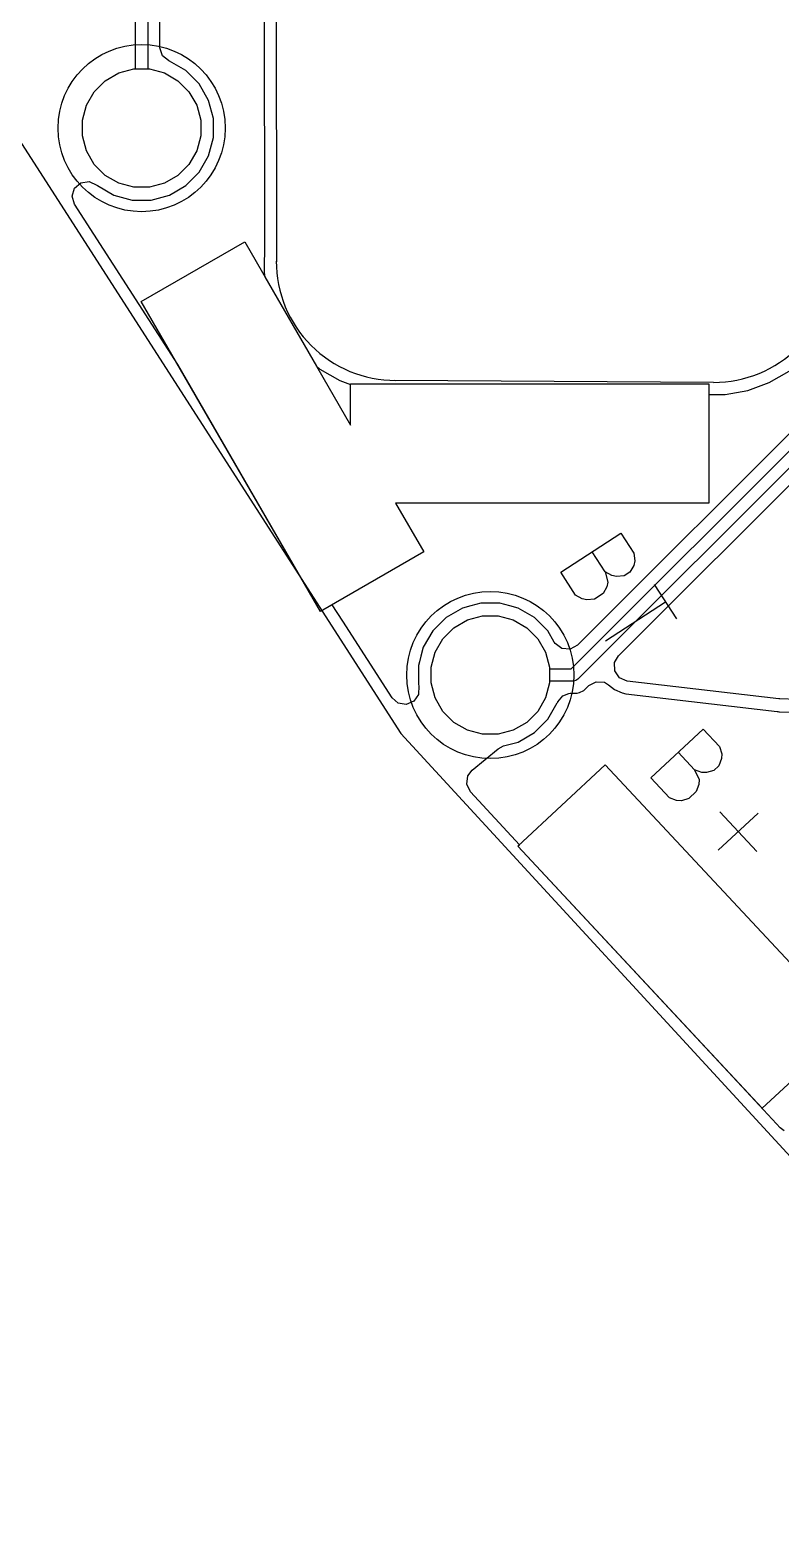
# Model space of a CAD drawing. Extents: x -28 to 34.6, y -6.7 to 48.3.
# Drawn here: x -18.62 to -12.33, y 4.94 to 17.53 of the extents above; entities that cross this region are included whole.
import ezdxf

# ---------------------------------------------------------------- set-up
doc = ezdxf.new("R2010")
doc.units = 0
doc.layers.add('BLACK', color=7, linetype='CONTINUOUS')

msp = doc.modelspace()

# ---------------------------------------------------------------- linework, layer by layer
at = {"layer": 'BLACK', "linetype": 'CONTINUOUS'}
for p, q in [((-27.315668, 29.991502), (-15.515668, 11.641502)), ((-16.565668, 22.241502), (-16.555668, 15.591502)), ((-16.666006, 22.133014), (-16.656262, 15.652742)), ((-17.736468, 17.207224), (-17.736468, 20.591502)), ((-17.634868, 20.57046), (-17.634868, 17.207224)), ((-17.532768, 17.388354), (-17.532768, 20.476806)), ((-17.532689, 17.383929), (-17.532768, 17.388354)), ((-17.510625, 17.317635), (-17.532689, 17.383929)), ((-17.460127, 17.27694), (-17.510625, 17.317635)), ((-17.460304, 17.276632), (-17.460127, 17.27694)), ((-17.458333, 17.275494), (-17.460304, 17.276632)), ((-17.456222, 17.273793), (-17.458333, 17.275494)), ((-17.453266, 17.272569), (-17.456222, 17.273793)), ((-17.31597, 17.193302), (-17.453266, 17.272569)), ((-17.990049, 17.108179), (-17.87701, 17.173442)), ((-17.990049, 17.108179), (-17.87701, 17.173442)), ((-17.87701, 17.173442), (-17.750931, 17.207224)), ((-17.87701, 17.173442), (-17.750931, 17.207224)), ((-17.750931, 17.207224), (-17.736468, 17.207224)), ((-17.750931, 17.207224), (-17.620405, 17.207224)), ((-17.634868, 17.207224), (-17.620405, 17.207224)), ((-17.620405, 17.207224), (-17.494326, 17.173442)), ((-17.620405, 17.207224), (-17.494326, 17.173442)), ((-17.494326, 17.173442), (-17.381287, 17.108179)), ((-17.494326, 17.173442), (-17.381287, 17.108179)), ((-17.203868, 17.0812), (-17.31597, 17.193302)), ((-18.147608, 16.902844), (-18.082345, 17.015883)), ((-18.147608, 16.902844), (-18.082345, 17.015883)), ((-18.082345, 17.015883), (-17.990049, 17.108179)), ((-18.082345, 17.015883), (-17.990049, 17.108179)), ((-17.381287, 17.108179), (-17.288991, 17.015883)), ((-17.381287, 17.108179), (-17.288991, 17.015883)), ((-17.288991, 17.015883), (-17.223728, 16.902844)), ((-17.288991, 17.015883), (-17.223728, 16.902844)), ((-17.124601, 16.943904), (-17.203868, 17.0812)), ((-18.18139, 16.776765), (-18.147608, 16.902844)), ((-18.18139, 16.776765), (-18.147608, 16.902844)), ((-17.223728, 16.902844), (-17.189946, 16.776765)), ((-17.223728, 16.902844), (-17.189946, 16.776765)), ((-17.083568, 16.79077), (-17.124601, 16.943904)), ((-18.18139, 16.646239), (-18.18139, 16.776765)), ((-18.18139, 16.646239), (-18.18139, 16.776765)), ((-17.189946, 16.776765), (-17.189946, 16.646239)), ((-17.189946, 16.776765), (-17.189946, 16.646239)), ((-17.083568, 16.632234), (-17.083568, 16.79077)), ((-18.147608, 16.52016), (-18.18139, 16.646239)), ((-18.147608, 16.52016), (-18.18139, 16.646239)), ((-17.189946, 16.646239), (-17.223728, 16.52016)), ((-17.189946, 16.646239), (-17.223728, 16.52016)), ((-17.124601, 16.4791), (-17.083568, 16.632234)), ((-18.082345, 16.407121), (-18.147608, 16.52016)), ((-18.082345, 16.407121), (-18.147608, 16.52016)), ((-17.223728, 16.52016), (-17.288991, 16.407121)), ((-17.223728, 16.52016), (-17.288991, 16.407121)), ((-17.990049, 16.314825), (-18.082345, 16.407121)), ((-17.990049, 16.314825), (-18.082345, 16.407121)), ((-17.288991, 16.407121), (-17.381287, 16.314825)), ((-17.288991, 16.407121), (-17.381287, 16.314825)), ((-17.203868, 16.341804), (-17.124601, 16.4791)), ((-18.246757, 16.208408), (-18.193966, 16.254177)), ((-18.193966, 16.254177), (-18.12481, 16.26414)), ((-18.12481, 16.26414), (-18.061246, 16.235132)), ((-17.87701, 16.249562), (-17.990049, 16.314825)), ((-17.87701, 16.249562), (-17.990049, 16.314825)), ((-17.750931, 16.21578), (-17.87701, 16.249562)), ((-17.750931, 16.21578), (-17.87701, 16.249562)), ((-17.494326, 16.249562), (-17.620405, 16.21578)), ((-17.494326, 16.249562), (-17.620405, 16.21578)), ((-17.381287, 16.314825), (-17.494326, 16.249562)), ((-17.381287, 16.314825), (-17.494326, 16.249562)), ((-17.31597, 16.229702), (-17.203868, 16.341804)), ((-18.266423, 16.141363), (-18.246757, 16.208408)), ((-18.246721, 16.07433), (-18.266423, 16.141363)), ((-18.061246, 16.235132), (-18.055632, 16.229907)), ((-18.055632, 16.229907), (-18.05537, 16.229706)), ((-18.05537, 16.229706), (-18.055366, 16.229702)), ((-18.055366, 16.229702), (-17.91807, 16.150435)), ((-17.91807, 16.150435), (-17.764936, 16.109402)), ((-17.620405, 16.21578), (-17.750931, 16.21578)), ((-17.620405, 16.21578), (-17.750931, 16.21578)), ((-17.6064, 16.109402), (-17.453266, 16.150435)), ((-17.453266, 16.150435), (-17.31597, 16.229702)), ((-17.383486, 14.731927), (-18.246721, 16.07433)), ((-17.764936, 16.109402), (-17.764934, 16.109402)), ((-17.764934, 16.109402), (-17.606402, 16.109402)), ((-17.606402, 16.109402), (-17.6064, 16.109402)), ((-17.688681, 15.26054), (-16.822655, 15.76054)), ((-16.822655, 15.76054), (-15.935668, 14.224234)), ((-16.659085, 15.62569), (-16.65909, 15.598761)), ((-16.656836, 15.629586), (-16.659085, 15.62569)), ((-16.656307, 15.649216), (-16.656836, 15.629586)), ((-16.656262, 15.652742), (-16.656307, 15.649216)), ((-16.659095, 15.545753), (-16.659102, 15.502466)), ((-16.659102, 15.502466), (-16.659101, 15.502461)), ((-16.659101, 15.502461), (-16.659101, 15.50246)), ((-16.659101, 15.50246), (-16.655866, 15.484102)), ((-16.659087, 15.598761), (-16.659095, 15.545764)), ((-16.659095, 15.545764), (-16.659095, 15.545753)), ((-16.65909, 15.598761), (-16.659087, 15.598761)), ((-16.655866, 15.484102), (-16.652709, 15.466185)), ((-16.652709, 15.466185), (-16.220383, 14.717373)), ((-16.188681, 12.662464), (-17.688681, 15.26054)), ((-11.642082, 14.774523), (-14.034733, 12.381872)), ((-16.188681, 12.662464), (-17.383486, 14.731927)), ((-16.220383, 14.717373), (-16.192134, 14.693677)), ((-16.192134, 14.693677), (-16.025315, 14.59741)), ((-14.08991, 12.182302), (-11.591389, 14.680823)), ((-12.430383, 14.580153), (-12.264224, 14.676175)), ((-16.025315, 14.59741), (-15.935668, 14.564811)), ((-15.935668, 14.564811), (-15.935668, 14.571502)), ((-15.935668, 14.571502), (-12.935668, 14.571502)), ((-15.935668, 14.224234), (-15.935668, 14.571502)), ((-15.935668, 14.571502), (-12.935668, 14.571502)), ((-12.895668, 14.581502), (-15.565668, 14.598743)), ((-11.534426, 14.594102), (-14.032947, 12.095581)), ((-12.935668, 14.571502), (-12.935668, 14.481259)), ((-12.935668, 14.571502), (-12.935668, 13.571502)), ((-12.799673, 14.481041), (-12.610692, 14.514443)), ((-12.610692, 14.514443), (-12.430383, 14.580153)), ((-13.692437, 12.2917), (-11.528454, 14.455684)), ((-12.935668, 14.481259), (-12.922877, 14.481176)), ((-12.922877, 14.481176), (-12.922556, 14.480991)), ((-12.922556, 14.480991), (-12.895973, 14.481002)), ((-12.895973, 14.481002), (-12.87779, 14.480885)), ((-12.87779, 14.480885), (-12.865977, 14.480808)), ((-12.865977, 14.480808), (-12.863809, 14.481015)), ((-12.863809, 14.481015), (-12.799673, 14.481041)), ((-12.935668, 13.571502), (-15.558813, 13.571502)), ((-15.558813, 13.571502), (-15.322655, 13.162464)), ((-14.175992, 12.993169), (-13.672789, 13.319953)), ((-13.672789, 13.319953), (-13.563862, 13.152219)), ((-15.322655, 13.162464), (-16.188681, 12.662464)), ((-13.803482, 12.996607), (-13.91241, 13.164342)), ((-13.563862, 13.152219), (-13.556701, 13.088733)), ((-14.051503, 12.801473), (-14.175992, 12.993169)), ((-13.803482, 12.996607), (-13.78076, 12.90916)), ((-13.748398, 12.964245), (-13.803482, 12.996607)), ((-13.597465, 12.994126), (-13.645389, 12.963004)), ((-13.565102, 13.04921), (-13.597465, 12.994126)), ((-13.556701, 13.088733), (-13.565102, 13.04921)), ((-13.789161, 12.869637), (-13.821524, 12.814553)), ((-13.78076, 12.90916), (-13.789161, 12.869637)), ((-13.708874, 12.955844), (-13.748398, 12.964245)), ((-13.645389, 12.963004), (-13.708874, 12.955844)), ((-13.392689, 12.888636), (-13.205956, 12.601092)), ((-16.089527, 12.719711), (-16.188681, 12.662464)), ((-16.000846, 12.581805), (-16.089527, 12.719711)), ((-14.844936, 12.733602), (-14.929092, 12.711052)), ((-14.6864, 12.733602), (-14.844936, 12.733602)), ((-14.602244, 12.711052), (-14.6864, 12.733602)), ((-13.996419, 12.76911), (-14.051503, 12.801473)), ((-13.956895, 12.760709), (-13.996419, 12.76911)), ((-13.89341, 12.76787), (-13.956895, 12.760709)), ((-13.821524, 12.814553), (-13.89341, 12.76787)), ((-13.802525, 12.418081), (-13.299323, 12.744864)), ((-15.135368, 12.613301), (-15.247467, 12.501202)), ((-15.135365, 12.613303), (-15.135368, 12.613301)), ((-14.998071, 12.692569), (-15.135365, 12.613303)), ((-14.929092, 12.711052), (-14.998071, 12.692569)), ((-14.95701, 12.593442), (-14.830931, 12.627224)), ((-14.95701, 12.593442), (-14.830931, 12.627224)), ((-14.830931, 12.627224), (-14.700405, 12.627224)), ((-14.830931, 12.627224), (-14.700405, 12.627224)), ((-14.700405, 12.627224), (-14.574326, 12.593442)), ((-14.700405, 12.627224), (-14.574326, 12.593442)), ((-14.533265, 12.692569), (-14.602244, 12.711052)), ((-14.39597, 12.613302), (-14.533266, 12.692569)), ((-14.533266, 12.692569), (-14.533265, 12.692569)), ((-14.283868, 12.5012), (-14.39597, 12.613302)), ((-15.588484, 11.940548), (-16.000846, 12.581805)), ((-15.247469, 12.501199), (-15.326735, 12.363905)), ((-15.247467, 12.501202), (-15.247469, 12.501199)), ((-15.162345, 12.435883), (-15.070049, 12.528179)), ((-15.162345, 12.435883), (-15.070049, 12.528179)), ((-15.070049, 12.528179), (-14.95701, 12.593442)), ((-15.070049, 12.528179), (-14.95701, 12.593442)), ((-14.574326, 12.593442), (-14.461287, 12.528179)), ((-14.574326, 12.593442), (-14.461287, 12.528179)), ((-14.461287, 12.528179), (-14.368991, 12.435883)), ((-14.461287, 12.528179), (-14.368991, 12.435883)), ((-14.283867, 12.501199), (-14.283868, 12.5012)), ((-14.283866, 12.501197), (-14.283867, 12.501199)), ((-14.229801, 12.407553), (-14.283866, 12.501197)), ((-15.326735, 12.363905), (-15.346545, 12.289972)), ((-15.227608, 12.322844), (-15.162345, 12.435883)), ((-15.227608, 12.322844), (-15.162345, 12.435883)), ((-14.368991, 12.435883), (-14.303728, 12.322844)), ((-14.368991, 12.435883), (-14.303728, 12.322844)), ((-14.221681, 12.395243), (-14.229801, 12.407553)), ((-14.165748, 12.353371), (-14.221681, 12.395243)), ((-14.096056, 12.348387), (-14.165748, 12.353371)), ((-14.034733, 12.381872), (-14.096056, 12.348387)), ((-15.35925, 12.242557), (-15.367768, 12.210769)), ((-15.346545, 12.289972), (-15.35925, 12.242557)), ((-15.26139, 12.196765), (-15.227608, 12.322844)), ((-15.26139, 12.196765), (-15.227608, 12.322844)), ((-14.303728, 12.322844), (-14.269946, 12.196765)), ((-14.303728, 12.322844), (-14.269946, 12.196765)), ((-13.7246, 12.235847), (-13.692437, 12.2917)), ((-13.72278, 12.166001), (-13.7246, 12.235847)), ((-15.367768, 12.210769), (-15.367768, 12.052232)), ((-15.26139, 12.066239), (-15.26139, 12.196765)), ((-15.26139, 12.066239), (-15.26139, 12.196765)), ((-14.269946, 12.196765), (-14.269946, 12.182302)), ((-14.269946, 12.196765), (-14.269946, 12.066239)), ((-14.269946, 12.182302), (-14.08991, 12.182302)), ((-14.032947, 12.095581), (-14.049428, 12.084569)), ((-13.683487, 12.108227), (-13.72278, 12.166001)), ((-13.619197, 12.080867), (-13.683487, 12.108227)), ((-15.366075, 11.969859), (-15.405238, 11.911996)), ((-15.367768, 12.052232), (-15.364412, 12.039708)), ((-15.364412, 12.039708), (-15.366075, 11.969859)), ((-15.227608, 11.94016), (-15.26139, 12.066239)), ((-15.227608, 11.94016), (-15.26139, 12.066239)), ((-14.269946, 12.066239), (-14.303728, 11.94016)), ((-14.269946, 12.066239), (-14.303728, 11.94016)), ((-14.068868, 12.080702), (-14.269946, 12.080702)), ((-14.269946, 12.080702), (-14.269946, 12.066239)), ((-14.159535, 11.956459), (-14.107012, 11.97726)), ((-14.107012, 11.97726), (-14.097966, 11.978602)), ((-14.097966, 11.978602), (-14.038455, 11.978602)), ((-14.049428, 12.084569), (-14.068868, 12.080702)), ((-14.038455, 11.978602), (-14.038454, 11.978602)), ((-14.038454, 11.978602), (-14.01938, 11.986503)), ((-14.01938, 11.986503), (-13.982257, 12.001879)), ((-13.982257, 12.001879), (-13.941639, 12.042498)), ((-13.941639, 12.042498), (-13.880323, 12.07598)), ((-13.880323, 12.07598), (-13.810631, 12.070998)), ((-13.810631, 12.070998), (-13.775227, 12.050611)), ((-13.775227, 12.050611), (-13.725427, 12.00968)), ((-13.725427, 12.00968), (-13.725424, 12.009679)), ((-13.725424, 12.009679), (-13.661146, 11.982324)), ((-13.661146, 11.982324), (-13.661136, 11.98232)), ((-13.661136, 11.98232), (-13.631673, 11.974496)), ((-13.631673, 11.974496), (-12.363137, 11.825717)), ((-12.350661, 11.932088), (-13.619197, 12.080867)), ((-15.538369, 11.89608), (-15.588484, 11.940548)), ((-15.469467, 11.884493), (-15.538369, 11.89608)), ((-15.405238, 11.911996), (-15.469467, 11.884493)), ((-15.162345, 11.827121), (-15.227608, 11.94016)), ((-15.162345, 11.827121), (-15.227608, 11.94016)), ((-14.303728, 11.94016), (-14.368991, 11.827121)), ((-14.303728, 11.94016), (-14.368991, 11.827121)), ((-14.283868, 11.761804), (-14.204601, 11.8991)), ((-14.204601, 11.8991), (-14.2046, 11.899107)), ((-14.2046, 11.899107), (-14.203377, 11.902056)), ((-14.203377, 11.902056), (-14.201677, 11.904167)), ((-14.201677, 11.904167), (-14.200538, 11.906138)), ((-14.200538, 11.906138), (-14.200231, 11.905961)), ((-14.200231, 11.905961), (-14.159535, 11.956459)), ((-12.340643, 11.931323), (-12.350661, 11.932088)), ((-11.144499, 11.888604), (-12.340643, 11.931323)), ((-15.070049, 11.734825), (-15.162345, 11.827121)), ((-15.070049, 11.734825), (-15.162345, 11.827121)), ((-14.95701, 11.669562), (-15.070049, 11.734825)), ((-14.95701, 11.669562), (-15.070049, 11.734825)), ((-14.461287, 11.734825), (-14.574326, 11.669562)), ((-14.461287, 11.734825), (-14.574326, 11.669562)), ((-14.368991, 11.827121), (-14.461287, 11.734825)), ((-14.368991, 11.827121), (-14.461287, 11.734825)), ((-14.39597, 11.649702), (-14.283868, 11.761804)), ((-12.363137, 11.825717), (-12.358816, 11.825299)), ((-12.358816, 11.825299), (-12.348798, 11.824534)), ((-12.348798, 11.824534), (-12.344466, 11.824291)), ((-12.344466, 11.824291), (-11.148322, 11.781572)), ((-15.515668, 11.641502), (-0.465668, -4.708498)), ((-14.830931, 11.63578), (-14.95701, 11.669562)), ((-14.830931, 11.63578), (-14.95701, 11.669562)), ((-14.700405, 11.63578), (-14.830931, 11.63578)), ((-14.700405, 11.63578), (-14.830931, 11.63578)), ((-14.574326, 11.669562), (-14.700405, 11.63578)), ((-14.574326, 11.669562), (-14.700405, 11.63578)), ((-14.533266, 11.570435), (-14.39597, 11.649702)), ((-13.421531, 11.270248), (-12.982719, 11.679447)), ((-12.982719, 11.679447), (-12.846319, 11.533177)), ((-14.918682, 11.334231), (-14.701315, 11.513795)), ((-14.701315, 11.513795), (-14.654447, 11.537965)), ((-14.654447, 11.537965), (-14.533266, 11.570435)), ((-13.055277, 11.33832), (-13.191677, 11.484591)), ((-12.846319, 11.533177), (-12.828244, 11.471899)), ((-12.828244, 11.471899), (-12.829654, 11.431518)), ((-14.953995, 11.286738), (-14.918682, 11.334231)), ((-14.534342, 10.697533), (-13.802989, 11.379532)), ((-13.802989, 11.379532), (-11.756994, 9.185471)), ((-13.055277, 11.33832), (-13.017716, 11.256147)), ((-12.99541, 11.316014), (-13.055277, 11.33832)), ((-12.85196, 11.371651), (-12.893751, 11.332679)), ((-12.829654, 11.431518), (-12.85196, 11.371651)), ((-14.961858, 11.217313), (-14.953995, 11.286738)), ((-14.930939, 11.154658), (-14.961858, 11.217313)), ((-13.265646, 11.103082), (-13.421531, 11.270248)), ((-13.019126, 11.215765), (-13.041432, 11.155898)), ((-13.017716, 11.256147), (-13.019126, 11.215765)), ((-12.955029, 11.314604), (-12.99541, 11.316014)), ((-12.893751, 11.332679), (-12.955029, 11.314604)), ((-14.52133, 10.709668), (-14.930939, 11.154658)), ((-13.205779, 11.080776), (-13.265646, 11.103082)), ((-13.10412, 11.097441), (-13.165397, 11.079366)), ((-13.041432, 11.155898), (-13.10412, 11.097441)), ((-13.165397, 11.079366), (-13.205779, 11.080776)), ((-12.856447, 10.664269), (-12.522114, 10.97604)), ((-12.845165, 10.987321), (-12.533395, 10.652988)), ((-14.534342, 10.697533), (-14.52133, 10.709668)), ((-12.659207, 8.686697), (-14.534342, 10.697533)), ((-12.488347, 8.503472), (-14.534342, 10.697533)), ((-11.756994, 9.185471), (-12.488347, 8.503472)), ((-12.369935, 8.372438), (-12.659207, 8.686697)), ((-12.338854, 8.338672), (-12.369935, 8.372438)), ((-12.305902, 8.313201), (-12.338854, 8.338672))]:
    msp.add_line(p, q, dxfattribs=at)
at = {"layer": 'BLACK'}
for centre in [(-17.685668, 16.711502), (-14.765668, 12.131502)]:
    msp.add_circle(centre, 0.7, dxfattribs=at)
for centre, radius, start, end in [((-15.55877, 15.59856), 0.999817, -180.010487, -89.9765044), ((-12.89607, 15.57776), 0.996258, -89.9768806, 0.0239246)]:
    msp.add_arc(centre, radius, start, end, dxfattribs=at)

doc.saveas('drawing.dxf')
